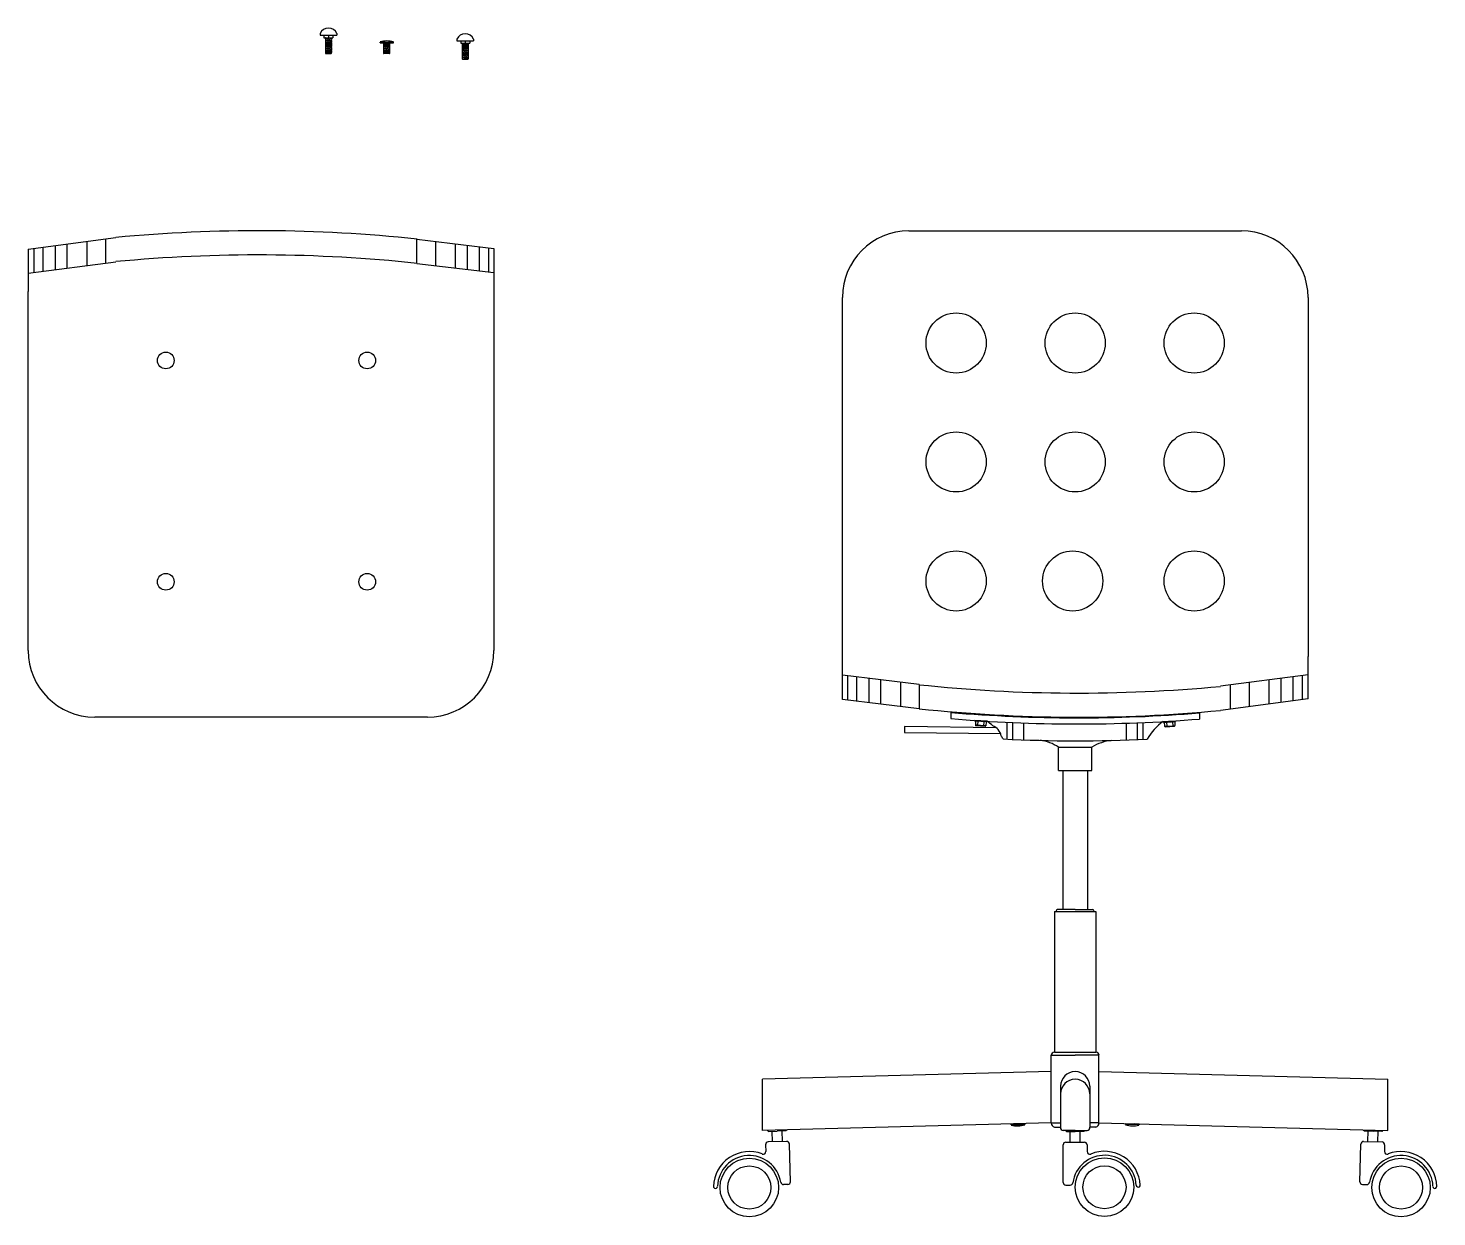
# Model space of a CAD drawing. Header units: centimetres. Extents: x 1543 to 3673, y 1148 to 2594.
# Drawn here: x 2571.6 to 2677.5, y 2437.9 to 2527.3 of the extents above; entities that cross this region are included whole.
import ezdxf

# ---------------------------------------------------------------- set-up
doc = ezdxf.new("R2010")
doc.units = ezdxf.units.CM
doc.layers.get('0').update_dxf_attribs({"color": 147})
doc.layers.add('ferramenta', color=250, linetype='Continuous')

msp = doc.modelspace()

# ---------------------------------------------------------------- linework, layer by layer
for p, q in [((2571.62, 2510.64), (2578.2, 2511.51)), ((2577.45, 2509.59), (2577.45, 2511.41)), ((2600.84, 2511.38), (2606.62, 2510.68)), ((2600.84, 2509.56), (2600.84, 2511.38)), ((2637.81, 2512.01), (2662.81, 2512.01)), ((2571.62, 2510.64), (2571.62, 2507.45)), ((2572.06, 2508.88), (2572.06, 2510.7)), ((2572.75, 2508.97), (2572.75, 2510.79)), ((2573.66, 2509.09), (2573.66, 2510.91)), ((2574.56, 2509.21), (2574.56, 2511.03)), ((2576.05, 2509.41), (2576.05, 2511.22)), ((2602.25, 2509.4), (2602.25, 2511.21)), ((2603.73, 2509.22), (2603.73, 2511.03)), ((2604.64, 2509.11), (2604.64, 2510.92)), ((2605.55, 2509), (2605.55, 2510.81)), ((2606.23, 2508.91), (2606.23, 2510.73)), ((2606.62, 2510.68), (2606.62, 2480.45)), ((2571.62, 2508.82), (2578.2, 2509.69)), ((2600.84, 2509.56), (2606.62, 2508.87)), ((2571.62, 2480.45), (2571.62, 2507.45)), ((2632.81, 2476.78), (2632.81, 2507.01)), ((2667.81, 2507.01), (2667.81, 2480.01)), ((2667.81, 2476.83), (2667.81, 2480.01)), ((2638.58, 2477.9), (2632.81, 2478.6)), ((2633.19, 2478.55), (2633.19, 2476.73)), ((2667.81, 2478.64), (2661.22, 2477.77)), ((2667.36, 2478.58), (2667.36, 2476.77)), ((2633.88, 2478.47), (2633.88, 2476.65)), ((2634.79, 2478.36), (2634.79, 2476.54)), ((2635.69, 2478.25), (2635.69, 2476.43)), ((2637.18, 2478.07), (2637.18, 2476.25)), ((2638.58, 2477.9), (2638.58, 2476.08)), ((2661.97, 2477.87), (2661.97, 2476.05)), ((2663.38, 2478.06), (2663.38, 2476.24)), ((2664.86, 2478.25), (2664.86, 2476.44)), ((2665.77, 2478.37), (2665.77, 2476.56)), ((2666.68, 2478.49), (2666.68, 2476.68)), ((2638.58, 2476.08), (2632.81, 2476.78)), ((2667.81, 2476.83), (2661.22, 2475.95)), ((2601.62, 2475.45), (2576.62, 2475.45))]:
    msp.add_line(p, q)
for centre in [(2641.36, 2503.58), (2650.31, 2503.58), (2659.25, 2503.58), (2641.36, 2494.64), (2650.31, 2494.64), (2659.25, 2494.64), (2641.36, 2485.69), (2650.12, 2485.69), (2659.25, 2485.69)]:
    msp.add_circle(centre, 2.26)
for centre, radius, start, end in [((2588.89, 2398.69), 113.33, 83.9441, 95.4091), ((2637.81, 2507.01), 5, 90, 180), ((2662.81, 2507.01), 5, 0, 90), ((2588.89, 2396.87), 113.33, 83.9441, 95.4091), ((2576.62, 2480.45), 5, 180, 270), ((2601.62, 2480.45), 5, 270, 0), ((2650.54, 2590.59), 113.33, 263.9441, 275.4091), ((2650.54, 2588.78), 113.33, 263.9441, 275.4091)]:
    msp.add_arc(centre, radius, start, end)
at = {"layer": 'ferramenta'}
for p, q in [((2593.56, 2526.85), (2593.56, 2526.72)), ((2593.56, 2526.72), (2594.82, 2526.72)), ((2593.85, 2526.53), (2594.52, 2526.53)), ((2593.97, 2526.44), (2594.42, 2526.52)), ((2593.97, 2526.36), (2594.42, 2526.44)), ((2593.97, 2526.29), (2594.42, 2526.36)), ((2593.97, 2526.21), (2594.42, 2526.28)), ((2593.97, 2526.13), (2594.42, 2526.2)), ((2594.82, 2526.85), (2594.82, 2526.72)), ((2598.07, 2526.14), (2598.07, 2526.21)), ((2598.07, 2526.21), (2599.08, 2526.21)), ((2599.08, 2526.14), (2599.08, 2526.21)), ((2603.84, 2526.43), (2603.84, 2526.31)), ((2603.84, 2526.31), (2605.1, 2526.31)), ((2605.1, 2526.43), (2605.1, 2526.31)), ((2593.97, 2526.05), (2594.42, 2526.13)), ((2593.97, 2525.97), (2594.42, 2526.05)), ((2593.97, 2525.89), (2594.42, 2525.97)), ((2593.97, 2525.81), (2594.42, 2525.89)), ((2593.97, 2525.73), (2594.42, 2525.81)), ((2593.97, 2525.66), (2594.42, 2525.73)), ((2593.97, 2525.58), (2594.42, 2525.65)), ((2593.97, 2525.5), (2594.42, 2525.58)), ((2593.97, 2525.42), (2594.42, 2525.5)), ((2593.97, 2525.34), (2594.41, 2525.42)), ((2593.97, 2525.34), (2594.37, 2525.34)), ((2598.07, 2526.14), (2599.08, 2526.14)), ((2598.34, 2525.34), (2598.78, 2525.42)), ((2598.74, 2525.34), (2598.34, 2525.34)), ((2598.35, 2526.13), (2598.44, 2526.14)), ((2598.35, 2526.05), (2598.79, 2526.13)), ((2598.35, 2525.97), (2598.79, 2526.05)), ((2598.35, 2525.89), (2598.79, 2525.97)), ((2598.35, 2525.81), (2598.79, 2525.89)), ((2598.35, 2525.73), (2598.79, 2525.81)), ((2598.35, 2525.66), (2598.79, 2525.73)), ((2598.35, 2525.58), (2598.79, 2525.65)), ((2598.35, 2525.5), (2598.79, 2525.58)), ((2598.35, 2525.42), (2598.79, 2525.5)), ((2604.13, 2526.12), (2604.81, 2526.12)), ((2604.26, 2526.03), (2604.7, 2526.11)), ((2604.26, 2525.95), (2604.7, 2526.03)), ((2604.26, 2525.87), (2604.7, 2525.95)), ((2604.26, 2525.79), (2604.7, 2525.87)), ((2604.26, 2525.71), (2604.7, 2525.79)), ((2604.26, 2525.64), (2604.7, 2525.71)), ((2604.26, 2525.56), (2604.7, 2525.63)), ((2604.26, 2525.48), (2604.7, 2525.56)), ((2604.26, 2525.4), (2604.7, 2525.48)), ((2604.26, 2525.32), (2604.7, 2525.4)), ((2604.26, 2525.24), (2604.7, 2525.32)), ((2604.26, 2525.16), (2604.7, 2525.24)), ((2604.26, 2525.08), (2604.7, 2525.16)), ((2604.26, 2525.01), (2604.7, 2525.08)), ((2604.26, 2524.93), (2604.7, 2525.01)), ((2604.26, 2524.93), (2604.65, 2524.93)), ((2640.96, 2475.8), (2640.96, 2475.35)), ((2659.66, 2475.77), (2659.66, 2475.31)), ((2643.67, 2475.15), (2642.78, 2475.21)), ((2642.78, 2475.15), (2642.78, 2475.21)), ((2643.66, 2475.09), (2642.78, 2475.15)), ((2642.83, 2475.15), (2642.81, 2474.85)), ((2642.97, 2474.84), (2642.81, 2474.85)), ((2643.55, 2474.76), (2642.85, 2474.8)), ((2642.99, 2475.14), (2642.97, 2474.84)), ((2643.43, 2474.81), (2642.97, 2474.84)), ((2643.45, 2475.11), (2643.43, 2474.81)), ((2643.59, 2474.79), (2643.43, 2474.81)), ((2643.61, 2475.09), (2643.59, 2474.79)), ((2643.67, 2475.15), (2643.66, 2475.09)), ((2645.2, 2473.8), (2645.2, 2475.07)), ((2645.62, 2473.78), (2645.62, 2475.05)), ((2646.45, 2473.75), (2646.45, 2475.02)), ((2654.16, 2473.73), (2654.16, 2475)), ((2655, 2473.77), (2655, 2475.04)), ((2655.41, 2473.79), (2655.41, 2475.05)), ((2656.95, 2475.12), (2657.84, 2475.18)), ((2656.95, 2475.06), (2657.84, 2475.12)), ((2656.95, 2475.12), (2656.95, 2475.06)), ((2657, 2475.07), (2657.02, 2474.77)), ((2657.02, 2474.77), (2657.19, 2474.78)), ((2657.07, 2474.73), (2657.77, 2474.77)), ((2657.17, 2475.08), (2657.19, 2474.78)), ((2657.19, 2474.78), (2657.65, 2474.81)), ((2657.63, 2475.11), (2657.65, 2474.81)), ((2657.65, 2474.81), (2657.81, 2474.82)), ((2657.79, 2475.12), (2657.81, 2474.82)), ((2657.84, 2475.12), (2657.84, 2475.18)), ((2649.05, 2473.2), (2651.57, 2473.2)), ((2649.05, 2471.43), (2649.05, 2473.2)), ((2651.57, 2471.43), (2651.57, 2473.2)), ((2649.05, 2471.43), (2651.57, 2471.43)), ((2649.37, 2471.43), (2649.37, 2460.98)), ((2651.24, 2471.43), (2651.24, 2460.98)), ((2648.75, 2460.85), (2651.87, 2460.85)), ((2648.75, 2460.85), (2648.75, 2450.27)), ((2650.31, 2460.98), (2648.99, 2460.98)), ((2650.31, 2460.98), (2651.62, 2460.98)), ((2651.87, 2460.85), (2651.87, 2450.27)), ((2648.51, 2450.03), (2650.31, 2450.03)), ((2648.51, 2444.94), (2648.51, 2450.03)), ((2648.75, 2450.27), (2651.87, 2450.27)), ((2652.1, 2450.03), (2650.31, 2450.03)), ((2652.1, 2444.94), (2652.1, 2450.03)), ((2648.51, 2448.8), (2626.81, 2448.23)), ((2626.81, 2444.37), (2626.81, 2448.23)), ((2652.1, 2448.8), (2673.81, 2448.23)), ((2673.81, 2444.37), (2673.81, 2448.23)), ((2649.2, 2447.7), (2649.2, 2447.13)), ((2649.2, 2447.13), (2649.21, 2444.61)), ((2651.41, 2447.7), (2651.41, 2447.13)), ((2651.41, 2447.13), (2651.41, 2444.61)), ((2648.51, 2444.94), (2626.81, 2444.37)), ((2645.51, 2444.85), (2646.52, 2444.88)), ((2645.51, 2444.79), (2645.51, 2444.85)), ((2645.51, 2444.79), (2646.52, 2444.82)), ((2645.83, 2444.87), (2645.88, 2444.86)), ((2646.52, 2444.88), (2646.52, 2444.82)), ((2648.51, 2444.94), (2649.21, 2444.94)), ((2652.1, 2444.94), (2651.41, 2444.94)), ((2652.1, 2444.94), (2673.81, 2444.37)), ((2655.11, 2444.85), (2654.09, 2444.88)), ((2654.09, 2444.88), (2654.09, 2444.82)), ((2655.11, 2444.79), (2654.09, 2444.82)), ((2654.78, 2444.87), (2654.73, 2444.86)), ((2655.11, 2444.85), (2655.11, 2444.79)), ((2627.19, 2444.38), (2627.26, 2444.31)), ((2627.26, 2444.31), (2627.91, 2444.33)), ((2627.56, 2443.52), (2627.54, 2444.32)), ((2628.57, 2444.34), (2627.91, 2444.33)), ((2628.31, 2443.54), (2628.28, 2444.34)), ((2628.63, 2444.41), (2628.57, 2444.34)), ((2648.75, 2444.62), (2649.21, 2444.62)), ((2650.31, 2444.37), (2649.41, 2444.37)), ((2649.59, 2444.37), (2649.65, 2444.3)), ((2649.65, 2444.3), (2650.31, 2444.3)), ((2649.93, 2443.5), (2649.93, 2444.3)), ((2650.31, 2444.37), (2651.2, 2444.37)), ((2650.96, 2444.3), (2650.31, 2444.3)), ((2650.68, 2443.5), (2650.68, 2444.3)), ((2651.03, 2444.37), (2650.96, 2444.3)), ((2651.87, 2444.62), (2651.41, 2444.62)), ((2671.99, 2444.41), (2672.05, 2444.34)), ((2672.05, 2444.34), (2672.71, 2444.33)), ((2672.31, 2443.54), (2672.33, 2444.34)), ((2673.36, 2444.31), (2672.71, 2444.33)), ((2673.06, 2443.52), (2673.08, 2444.32)), ((2673.42, 2444.38), (2673.36, 2444.31)), ((2627.04, 2443.3), (2627.06, 2442.8)), ((2628.63, 2443.54), (2627.24, 2443.51)), ((2628.91, 2440.52), (2628.83, 2443.35)), ((2649.41, 2440.47), (2649.41, 2443.3)), ((2649.61, 2443.5), (2651, 2443.5)), ((2651.2, 2443.3), (2651.2, 2442.79)), ((2671.71, 2440.52), (2671.78, 2443.35)), ((2671.99, 2443.54), (2673.38, 2443.51)), ((2673.57, 2443.3), (2673.56, 2442.8)), ((2628.71, 2440.32), (2628.39, 2440.31)), ((2649.61, 2440.27), (2649.93, 2440.27)), ((2671.9, 2440.32), (2672.22, 2440.31))]:
    msp.add_line(p, q, dxfattribs=at)
at = {"layer": 'ferramenta', "lineweight": 25}
for points in [[(2593.85, 2526.72), (2593.85, 2526.53)], [(2594.19, 2526.72), (2594.19, 2526.53)], [(2594.52, 2526.72), (2594.52, 2526.53)], [(2604.13, 2526.31), (2604.13, 2526.12)], [(2604.47, 2526.31), (2604.47, 2526.12)], [(2604.81, 2526.31), (2604.81, 2526.12)], [(2644.38, 2474.65), (2637.49, 2474.74), (2637.48, 2474.3), (2644.7, 2474.22)]]:
    msp.add_lwpolyline(points, dxfattribs=at)
at = {"layer": 'ferramenta'}
for centre, radius in [((2581.96, 2502.27), 0.63), ((2597.1, 2502.27), 0.63), ((2581.96, 2485.63), 0.63), ((2597.1, 2485.63), 0.63), ((2625.82, 2440.09), 2.2), ((2625.82, 2440.09), 1.62), ((2652.51, 2440.11), 2.2), ((2652.51, 2440.11), 1.62), ((2674.8, 2440.09), 2.2), ((2674.8, 2440.09), 1.62)]:
    msp.add_circle(centre, radius, dxfattribs=at)
for centre, radius, start, end in [((2594.19, 2526.56), 0.692, 24.4826, 155.5173), ((2598.57, 2524.62), 1.67, 72.3333, 107.6667), ((2604.47, 2526.14), 0.692, 24.4826, 155.5173), ((2650.54, 2588.73), 113.33, 265.1513, 274.6163), ((2650.54, 2588.27), 113.33, 265.1513, 274.6163), ((2642.86, 2474.84), 0.0385, 170.8483, 256.6903), ((2643.54, 2474.79), 0.0385, 275.5334, 1.3754), ((2641.09, 2471.6), 4.4, 46.6302, 53.9283), ((2643.82, 2473.91), 0.931, 8.5981, 71.9023), ((2659.37, 2471.68), 4.22, 125.2742, 149.94), ((2657.07, 2474.77), 0.0385, 178.6246, 264.4666), ((2657.76, 2474.81), 0.0385, 283.3097, 9.1517), ((2641.09, 2471.6), 4.4, 30.3146, 33.8702), ((2650.54, 2587), 113.33, 267.1422, 272.6215), ((2647.25, 2470.51), 3.23, 56.1628, 82.0588), ((2653.46, 2470.11), 3.62, 96.6585, 121.5177), ((2648.99, 2460.85), 0.128, 90, 180), ((2651.62, 2460.85), 0.128, 0, 90), ((2648.75, 2450.03), 0.233, 90, 180), ((2651.87, 2450.03), 0.233, 0.0087, 90), ((2650.31, 2447.7), 1.1, 0, 180), ((2650.31, 2447.13), 1.1, 0, 180), ((2645.97, 2446.39), 1.67, 253.8535, 289.1868), ((2648.88, 2444.96), 0.369, 183.4723, 248.4474), ((2651.73, 2444.96), 0.369, 291.5526, 356.5277), ((2654.64, 2446.39), 1.67, 250.8132, 286.1465), ((2649.41, 2444.58), 0.21, 170.5058, 270), ((2651.2, 2444.58), 0.21, 270, 9.5297), ((2625.82, 2440.09), 2.7, 69.018, 178.2468), ((2626.86, 2442.79), 0.2, 249.018, 1.5142), ((2627.24, 2443.31), 0.2, 91.5142, 181.5142), ((2628.63, 2443.35), 0.2, 1.5142, 91.5142), ((2649.61, 2443.3), 0.2, 90, 180), ((2651, 2443.3), 0.2, 0, 90), ((2651.4, 2442.79), 0.2, 180, 292.4962), ((2652.51, 2440.11), 2.7, 3.2674, 112.4962), ((2671.98, 2443.35), 0.2, 88.4858, 178.4858), ((2673.37, 2443.31), 0.2, 358.4858, 88.4858), ((2673.76, 2442.79), 0.2, 178.4858, 290.982), ((2674.8, 2440.09), 2.7, 1.7532, 110.982), ((2625.82, 2440.09), 2.4, 9.3272, 177.8457), ((2652.51, 2440.11), 2.4, 3.6685, 172.187), ((2674.8, 2440.09), 2.4, 2.1543, 170.6728), ((2628.39, 2440.51), 0.2, 189.3272, 271.5142), ((2628.71, 2440.52), 0.2, 271.5142, 1.5142), ((2649.61, 2440.47), 0.2, 180, 270), ((2649.93, 2440.47), 0.2, 270, 352.187), ((2671.91, 2440.52), 0.2, 178.4858, 268.4858), ((2672.23, 2440.51), 0.2, 268.4858, 350.6728), ((2623.27, 2440.17), 0.147, 174.6014, 1.5142), ((2655.05, 2440.27), 0.147, 180, 6.9128), ((2677.34, 2440.17), 0.147, 178.4858, 5.3986)]:
    msp.add_arc(centre, radius, start, end, dxfattribs=at)
at = {"layer": 'ferramenta', "lineweight": 25}
for centre, radius, start, end in [((2594, 2526.48), 0.0435, 144.9811, 238.917), ((2594, 2526.4), 0.0434, 144.9233, 238.9766), ((2594, 2526.32), 0.0434, 144.9489, 238.9637), ((2594, 2526.24), 0.0435, 144.9654, 238.9275), ((2594, 2526.17), 0.0434, 144.9628, 238.9539), ((2594.02, 2526.47), 0.0667, 115.1773, 147.7954), ((2594.1, 2526.33), 0.172, 138.0079, 145.0556), ((2594.11, 2526.24), 0.179, 138.1212, 144.8882), ((2594.11, 2526.17), 0.179, 138.1212, 144.8882), ((2594.11, 2526.09), 0.176, 138.0511, 144.9583), ((2594.4, 2526.53), 0.0243, 322.3244, 349.2005), ((2594.29, 2526.4), 0.172, 34.9444, 41.9921), ((2594.39, 2526.48), 0.0434, 301.0234, 35.0767), ((2594.28, 2526.32), 0.179, 35.1118, 41.8788), ((2594.39, 2526.4), 0.0434, 301.0363, 35.0511), ((2594.28, 2526.24), 0.179, 35.1118, 41.8788), ((2594.39, 2526.32), 0.0435, 301.0725, 35.0346), ((2594.28, 2526.17), 0.176, 35.0417, 41.9489), ((2594.39, 2526.24), 0.0434, 301.0461, 35.0372), ((2594.28, 2526.08), 0.183, 35.182, 41.8086), ((2594.39, 2526.16), 0.0434, 300.9684, 35.119), ((2594, 2526.09), 0.0434, 144.881, 239.0316), ((2594, 2526.01), 0.0435, 144.9641, 238.9288), ((2594, 2525.93), 0.0435, 144.9633, 238.9315), ((2594, 2525.85), 0.0435, 144.9865, 238.8834), ((2594, 2525.77), 0.0435, 144.9712, 238.9103), ((2594, 2525.69), 0.0435, 144.9725, 238.939), ((2594, 2525.61), 0.0435, 144.9755, 238.9036), ((2594, 2525.54), 0.0435, 144.9043, 238.9656), ((2594, 2525.46), 0.0435, 145.0485, 238.8693), ((2594, 2525.38), 0.0433, 144.8794, 234.9001), ((2594.11, 2526.01), 0.183, 138.1914, 144.818), ((2594.11, 2525.93), 0.183, 138.1914, 144.818), ((2594.11, 2525.85), 0.175, 138.0547, 144.962), ((2594.11, 2525.77), 0.179, 138.1249, 144.8918), ((2594.1, 2525.7), 0.174, 137.8995, 144.828), ((2594.1, 2525.62), 0.172, 137.9303, 144.9853), ((2594.11, 2525.54), 0.179, 138.1249, 144.8918), ((2594.1, 2525.46), 0.171, 137.8879, 144.9503), ((2594.1, 2525.39), 0.165, 137.8405, 145.1689), ((2594.11, 2525.3), 0.179, 138.1483, 144.9152), ((2594.37, 2525.39), 0.0481, 265.2611, 36.8678), ((2594.4, 2525.46), 0.0396, 293.2904, 37.3953), ((2594.28, 2526), 0.183, 35.182, 41.8086), ((2594.39, 2526.08), 0.0435, 301.0712, 35.0359), ((2594.28, 2525.93), 0.175, 35.038, 41.9453), ((2594.39, 2526.01), 0.0435, 301.0685, 35.0367), ((2594.28, 2525.85), 0.179, 35.1082, 41.8751), ((2594.39, 2525.93), 0.0435, 301.1166, 35.0135), ((2594.29, 2525.77), 0.174, 35.172, 42.1005), ((2594.39, 2525.85), 0.0435, 301.0897, 35.0288), ((2594.29, 2525.7), 0.172, 35.0147, 42.0697), ((2594.39, 2525.77), 0.0435, 301.061, 35.0275), ((2594.28, 2525.61), 0.179, 35.1082, 41.8751), ((2594.39, 2525.69), 0.0435, 301.0964, 35.0245), ((2594.29, 2525.54), 0.171, 35.0497, 42.1121), ((2594.39, 2525.61), 0.0435, 301.0344, 35.0957), ((2594.29, 2525.46), 0.165, 34.8311, 42.1595), ((2594.39, 2525.53), 0.0435, 301.1307, 34.9515), ((2594.28, 2525.38), 0.179, 35.0848, 41.8517), ((2598.37, 2526.17), 0.0434, 208.4575, 238.9539), ((2598.48, 2526.01), 0.183, 138.1914, 144.818), ((2598.37, 2526.09), 0.0434, 144.881, 239.0316), ((2598.48, 2525.93), 0.183, 138.1914, 144.818), ((2598.37, 2526.01), 0.0435, 144.9641, 238.9288), ((2598.48, 2525.85), 0.175, 138.0547, 144.962), ((2598.37, 2525.93), 0.0435, 144.9633, 238.9315), ((2598.48, 2525.77), 0.179, 138.1249, 144.8918), ((2598.37, 2525.85), 0.0435, 144.9865, 238.8834), ((2598.48, 2525.7), 0.174, 137.8995, 144.828), ((2598.37, 2525.77), 0.0435, 144.9712, 238.9103), ((2598.47, 2525.62), 0.172, 137.9303, 144.9853), ((2598.37, 2525.69), 0.0435, 144.9725, 238.939), ((2598.48, 2525.54), 0.179, 138.1249, 144.8918), ((2598.37, 2525.61), 0.0435, 144.9755, 238.9036), ((2598.47, 2525.46), 0.171, 137.8879, 144.9503), ((2598.37, 2525.54), 0.0435, 144.9043, 238.9656), ((2598.47, 2525.39), 0.165, 137.8405, 145.1689), ((2598.37, 2525.46), 0.0435, 145.0485, 238.8693), ((2598.48, 2525.3), 0.179, 138.1483, 144.9152), ((2598.37, 2525.38), 0.0433, 144.8794, 234.9001), ((2598.75, 2525.39), 0.0481, 265.2611, 36.8678), ((2598.77, 2525.46), 0.0396, 293.2904, 37.3953), ((2598.76, 2526.16), 0.0434, 300.9684, 334.5049), ((2598.65, 2526), 0.183, 35.182, 41.8086), ((2598.76, 2526.08), 0.0435, 301.0712, 35.0359), ((2598.66, 2525.93), 0.175, 35.038, 41.9453), ((2598.76, 2526.01), 0.0435, 301.0685, 35.0367), ((2598.65, 2525.85), 0.179, 35.1082, 41.8751), ((2598.76, 2525.93), 0.0435, 301.1166, 35.0135), ((2598.66, 2525.77), 0.174, 35.172, 42.1005), ((2598.76, 2525.85), 0.0435, 301.0897, 35.0288), ((2598.66, 2525.7), 0.172, 35.0147, 42.0697), ((2598.76, 2525.77), 0.0435, 301.061, 35.0275), ((2598.65, 2525.61), 0.179, 35.1082, 41.8751), ((2598.76, 2525.69), 0.0435, 301.0964, 35.0245), ((2598.66, 2525.54), 0.171, 35.0497, 42.1121), ((2598.76, 2525.61), 0.0435, 301.0344, 35.0957), ((2598.66, 2525.46), 0.165, 34.8311, 42.1595), ((2598.76, 2525.53), 0.0435, 301.1307, 34.9515), ((2598.65, 2525.38), 0.179, 35.0848, 41.8517), ((2604.28, 2526.07), 0.0435, 144.9811, 238.917), ((2604.28, 2525.99), 0.0434, 144.9233, 238.9766), ((2604.28, 2525.91), 0.0434, 144.9489, 238.9637), ((2604.28, 2525.83), 0.0435, 144.9654, 238.9275), ((2604.28, 2525.75), 0.0434, 144.9628, 238.9539), ((2604.28, 2525.67), 0.0434, 144.881, 239.0316), ((2604.28, 2525.59), 0.0435, 144.9641, 238.9288), ((2604.28, 2525.52), 0.0435, 144.9633, 238.9315), ((2604.28, 2525.44), 0.0435, 144.9865, 238.8834), ((2604.28, 2525.36), 0.0435, 144.9712, 238.9103), ((2604.28, 2525.28), 0.0435, 144.9725, 238.939), ((2604.28, 2525.2), 0.0435, 144.9755, 238.9036), ((2604.28, 2525.12), 0.0435, 144.9043, 238.9656), ((2604.3, 2526.06), 0.0667, 115.1773, 147.7954), ((2604.39, 2525.91), 0.172, 138.0079, 145.0556), ((2604.39, 2525.83), 0.179, 138.1212, 144.8882), ((2604.39, 2525.75), 0.179, 138.1212, 144.8882), ((2604.39, 2525.68), 0.176, 138.0511, 144.9583), ((2604.39, 2525.59), 0.183, 138.1914, 144.818), ((2604.39, 2525.51), 0.183, 138.1914, 144.818), ((2604.39, 2525.44), 0.175, 138.0547, 144.962), ((2604.39, 2525.36), 0.179, 138.1249, 144.8918), ((2604.39, 2525.28), 0.174, 137.8995, 144.828), ((2604.39, 2525.21), 0.172, 137.9303, 144.9853), ((2604.39, 2525.12), 0.179, 138.1249, 144.8918), ((2604.39, 2525.05), 0.171, 137.8879, 144.9503), ((2604.68, 2526.12), 0.0243, 322.3244, 349.2005), ((2604.57, 2525.99), 0.172, 34.9444, 41.9921), ((2604.68, 2526.06), 0.0434, 301.0234, 35.0767), ((2604.57, 2525.91), 0.179, 35.1118, 41.8788), ((2604.68, 2525.99), 0.0434, 301.0363, 35.0511), ((2604.57, 2525.83), 0.179, 35.1118, 41.8788), ((2604.68, 2525.91), 0.0435, 301.0725, 35.0346), ((2604.57, 2525.75), 0.176, 35.0417, 41.9489), ((2604.68, 2525.83), 0.0434, 301.0461, 35.0372), ((2604.56, 2525.67), 0.183, 35.182, 41.8086), ((2604.68, 2525.75), 0.0434, 300.9684, 35.119), ((2604.56, 2525.59), 0.183, 35.182, 41.8086), ((2604.68, 2525.67), 0.0435, 301.0712, 35.0359), ((2604.57, 2525.52), 0.175, 35.038, 41.9453), ((2604.68, 2525.59), 0.0435, 301.0685, 35.0367), ((2604.57, 2525.44), 0.179, 35.1082, 41.8751), ((2604.68, 2525.51), 0.0435, 301.1166, 35.0135), ((2604.57, 2525.36), 0.174, 35.172, 42.1005), ((2604.68, 2525.43), 0.0435, 301.0897, 35.0288), ((2604.57, 2525.28), 0.172, 35.0147, 42.0697), ((2604.68, 2525.36), 0.0435, 301.061, 35.0275), ((2604.57, 2525.2), 0.179, 35.1082, 41.8751), ((2604.68, 2525.28), 0.0435, 301.0964, 35.0245), ((2604.57, 2525.13), 0.171, 35.0497, 42.1121), ((2604.68, 2525.2), 0.0435, 301.0344, 35.0957), ((2604.58, 2525.05), 0.165, 34.8311, 42.1595), ((2604.68, 2525.12), 0.0435, 301.1307, 34.9515), ((2604.28, 2525.04), 0.0435, 145.0485, 238.8693), ((2604.28, 2524.96), 0.0433, 144.8794, 234.9001), ((2604.38, 2524.97), 0.165, 137.8405, 145.1689), ((2604.39, 2524.89), 0.179, 138.1483, 144.9152), ((2604.66, 2524.98), 0.0481, 265.2611, 36.8678), ((2604.57, 2524.96), 0.179, 35.0848, 41.8517), ((2604.68, 2525.04), 0.0396, 293.2904, 37.3953), ((2645.81, 2444.84), 0.0434, 139.298, 153.0627), ((2646.21, 2444.85), 0.0434, 27.0153, 40.2086), ((2654.41, 2444.85), 0.0434, 139.7914, 152.9847), ((2654.8, 2444.84), 0.0434, 57.4316, 57.4337), ((2654.8, 2444.84), 0.0434, 26.9373, 40.702)]:
    msp.add_arc(centre, radius, start, end, dxfattribs=at)

doc.saveas('drawing.dxf')
